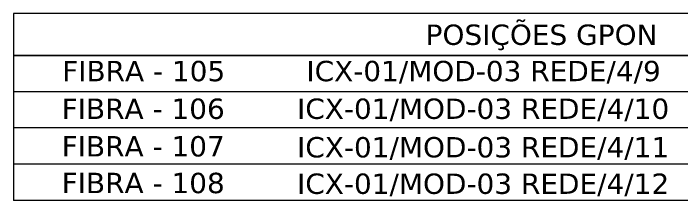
# Model space of a CAD drawing. Header units: millimetres. Extents: x 688550 to 690417, y 7458888 to 7459543.
# Drawn here: x 690269.1 to 690352.3, y 7459041.8 to 7459065.1 of the extents above; entities that cross this region are included whole.
import ezdxf
from ezdxf.enums import TextEntityAlignment as Align

# ---------------------------------------------------------------- set-up
doc = ezdxf.new("R2010")
doc.units = ezdxf.units.MM
doc.header["$LTSCALE"] = 3
doc.header["$MEASUREMENT"] = 0
doc.layers.add('Texto_Cabos', color=1, linetype='Continuous', lineweight=20)
doc.styles.add('siredit', font='verdana.ttf')

msp = doc.modelspace()

# ---------------------------------------------------------------- linework, layer by layer
at = {"layer": 'Texto_Cabos', "linetype": 'Continuous'}
for p, q in [((690398.371, 7459059.916), (690269.114, 7459059.916)), ((690269.114, 7459059.916), (690269.114, 7459041.815)), ((690398.371, 7459055.391), (690269.114, 7459055.391)), ((690398.371, 7459050.866), (690269.114, 7459050.866)), ((690398.371, 7459046.34), (690269.114, 7459046.34)), ((690398.371, 7459041.815), (690269.114, 7459041.815))]:
    msp.add_line(p, q, dxfattribs=at)
msp.add_lwpolyline([(690269.114, 7459059.916), (690398.371, 7459059.916), (690398.371, 7459065.149), (690269.114, 7459065.149)], close=True, dxfattribs=at)

# ---------------------------------------------------------------- texts
at = {"layer": 'Texto_Cabos', "linetype": 'Continuous', "style": 'siredit'}
for s, p in [('POSIÇÕES GPON', (690334.898, 7459062.487)), ('FIBRA - 105', (690285.344, 7459057.963)), ('ICX-01/MOD-03 REDE/4/9', (690327.679, 7459057.963)), ('FIBRA - 106', (690285.288, 7459053.266)), ('ICX-01/MOD-03 REDE/4/10', (690327.624, 7459053.268)), ('FIBRA - 107', (690285.288, 7459048.588)), ('ICX-01/MOD-03 REDE/4/11', (690327.624, 7459048.468)), ('FIBRA - 108', (690285.288, 7459044.015)), ('ICX-01/MOD-03 REDE/4/12', (690327.624, 7459043.925))]:
    msp.add_text(s, height=2.535, dxfattribs=at).set_placement(p, align=Align.MIDDLE_CENTER)

doc.saveas('drawing.dxf')
